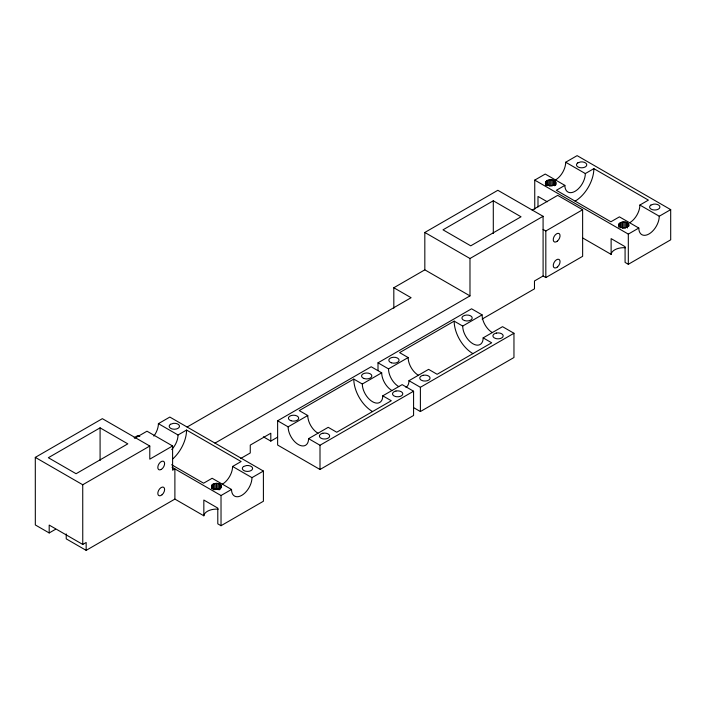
<?xml version="1.0" encoding="UTF-8"?>
<svg xmlns="http://www.w3.org/2000/svg" width="706" height="706" viewBox="0 0 706 706"><rect width="100%" height="100%" fill="white"/><g stroke="black" fill="none" stroke-linecap="round" stroke-linejoin="round"><path stroke-width="1.06" d="M66.232 533.93L66.232 538.863L86.158 550.362L174.894 499.089L174.885 468.899L172.608 470.214L172.599 445.963L146.989 431.207L134.634 438.347M317.982 433.228A14.464 8.348 60 0 1 307.754 415.507L299.229 410.592L353.785 379.096L362.31 384.011A14.464 8.348 60 0 0 372.539 401.732A14.464 8.348 60 0 0 382.767 395.828L402.155 384.629L413.575 391.23L413.575 415.481L320.003 469.499L277.626 445.036L277.626 420.785L371.197 366.758L381.69 372.821A14.464 8.348 60 0 0 391.918 390.533M418.376 375.265A14.464 8.348 60 0 1 408.147 357.554L399.622 352.629L454.17 321.133L462.695 326.057A14.464 8.348 60 0 0 472.923 343.769A14.464 8.348 60 0 0 483.151 337.865L502.54 326.675L513.959 333.267L513.959 357.518L420.388 411.545L413.795 407.733M174.894 499.089L203.84 515.795L204.105 514.603A12.858 7.422 0 0 1 218.207 509.167M211.553 485.56C211.2 490.211 219.442 490.423 221.481 487.096C221.834 482.454 213.591 482.233 211.553 485.56L211.553 488.658M545.535 184.778C543.805 178.009 557.555 178.009 555.825 184.778M555.825 182.713C554.616 186.781 546.744 186.79 545.535 182.722M582.635 237.931L611.122 254.372L611.396 253.18A12.858 7.422 0 0 1 625.498 247.735M618.835 224.146C618.482 228.788 626.734 229.009 628.772 225.673C629.125 221.031 620.874 220.81 618.835 224.146L618.835 227.235M172.599 445.963L149.796 459.156L149.787 446.033L102.352 418.667L35.3 457.382L35.326 524.955L49.191 532.951L55.421 529.35M543.082 216.301L469.984 258.511L469.984 295.885L424.835 269.833L424.818 232.459L497.836 190.293L543.082 216.301L543.108 275.993L545.835 277.564L582.644 256.313L582.626 209.744L557.696 195.359L532.156 210.106M100.084 427.845L48.352 457.717L76.08 473.726L127.812 443.853L100.084 427.845L100.093 460.541M493.291 200.786L443.006 229.829L470.734 245.829L521.028 216.786L493.291 200.786L493.309 233.483M534.751 209.223L534.742 180.109L545.235 174.047L564.871 185.378A14.464 8.357 -60 0 0 575.099 191.282A14.464 8.357 -60 0 0 585.327 173.561L593.852 168.646L648.399 200.116L639.883 205.04A14.464 8.357 -60 0 1 629.655 222.761M555.472 179.959A14.464 8.357 -60 0 0 565.691 162.239L577.12 155.638L670.691 209.629L670.7 239.819L628.322 264.291L625.084 262.42L625.075 246.676L611.122 238.619L611.122 254.372M564.871 185.378L556.346 190.302L610.902 221.772L619.418 216.857L638.806 228.038A14.464 8.357 -60 0 0 649.043 233.942A14.464 8.357 -60 0 0 659.263 216.23L670.691 209.629M134.131 437.676L137.952 435.47L139.823 436.546M153.864 436.105A14.464 8.357 -60 0 0 158.409 423.662L169.828 417.061L263.4 471.052L263.409 501.242L221.031 525.714L217.801 523.852L217.792 508.091L203.831 500.042L203.84 515.795M393.824 308.231L393.816 287.748L424.835 269.833M35.3 457.382L82.734 484.757L149.787 446.033M187.108 427.033L411.095 297.711L393.816 287.748M171.726 449.545A14.464 8.357 -60 0 0 178.036 434.984L186.56 430.06L241.117 461.539L232.592 466.463A14.464 8.357 -60 0 1 222.364 484.175M543.09 229.424L545.817 231.003L582.626 209.744M214.995 443.121L469.984 295.885M378.01 370.544L378.01 362.822L471.582 308.796L482.083 314.858A14.464 8.348 60 0 0 492.311 332.579M543.108 275.993L534.477 280.97L534.486 288.842L482.127 319.077M49.191 532.951L49.191 525.079L82.761 544.45L86.158 542.482L86.158 550.362M277.626 420.785L288.119 426.848L307.754 415.507M362.31 384.011L381.69 372.821M378.01 362.822L388.512 368.885L408.147 357.554M462.695 326.057L482.083 314.858M534.742 180.109L628.314 234.101L638.806 228.038M263.373 436.811L270.804 441.1L277.467 437.252M240.728 458.468L250.259 452.97L250.259 445.098L270.804 433.228L270.804 441.1M288.119 426.848A14.464 8.348 60 0 0 298.347 444.559A14.464 8.348 60 0 0 308.575 438.655L328.211 427.324L336.736 432.24L391.292 400.743L382.767 395.828M405.976 387.32A14.464 8.348 60 0 0 408.968 380.693L428.604 369.362L437.129 374.286L491.676 342.789L483.151 337.865M172.035 467.257L221.022 495.524L231.524 489.461A14.464 8.357 -60 0 0 241.752 495.365A14.464 8.357 -60 0 0 251.98 477.644L263.4 471.052M308.575 438.655L320.003 445.248L413.575 391.23M408.968 380.693L420.388 387.294L513.959 333.267M565.691 162.239L585.327 173.561M639.883 205.04L659.263 216.221M547.3 201.792L537.99 196.427L537.998 206.929M424.818 232.459L469.984 258.511M158.409 423.662L178.036 434.984M232.592 466.463L251.98 477.644M231.524 489.461L212.135 478.271L203.61 483.195L171.629 464.742M628.772 224.137L628.772 226.202M628.261 223.423L628.261 226.52M628.314 234.101L628.322 264.291M627.44 222.814L627.44 227.967M626.372 222.337L626.381 227.491M625.137 222.046L625.137 228.232M623.804 221.94L623.804 228.126M622.471 222.046L622.48 228.232M621.236 222.337L621.236 227.5M620.168 222.814L620.168 227.967M619.347 223.423L619.347 226.52M555.648 181.945L555.648 185.043M555.128 181.23L555.137 185.36M554.316 180.621L554.316 185.775M553.248 180.145L553.248 185.299M552.013 179.853L552.013 186.04M550.68 179.748L550.68 185.934M549.347 179.853L549.347 186.04M548.103 180.145L548.112 185.307M547.044 180.621L547.044 185.775M546.223 181.23L546.223 185.36M545.712 181.954L545.712 185.043M545.817 231.003L545.835 277.564M221.481 485.56L221.49 487.625M220.969 484.845L220.969 487.934M221.022 495.524L221.031 525.714M220.157 484.228L220.157 489.39M219.089 483.76L219.089 489.946M217.845 483.46L217.854 489.646M216.521 483.363L216.521 489.549M215.189 483.46L215.189 489.646M213.944 483.76L213.944 489.946M212.877 484.228L212.885 489.39M212.065 484.845L212.065 487.943M82.734 484.757L82.761 544.45M420.388 387.294L420.388 411.545M320.003 445.248L320.003 469.499M593.852 168.646A26.519 15.32 -60 0 1 575.108 201.131M186.56 430.06A26.519 15.32 -60 0 1 172.67 459.006M398.74 386.606A14.464 8.348 60 0 1 388.512 368.885M472.923 353.618A26.519 15.311 60 0 1 454.17 321.133M372.539 411.572A26.519 15.311 60 0 1 353.785 379.096M170.473 424.297L170.067 424.615A5.145 2.965 0 0 0 171.487 428.727L172.696 429.071A5.145 2.965 0 0 0 179.483 426.45A5.145 2.965 0 0 0 173.341 423.353L170.473 424.297M577.764 162.883L577.358 163.192A5.145 2.965 0 0 0 578.779 167.313L579.979 167.657A5.145 2.965 0 0 0 586.765 165.036A5.145 2.965 0 0 0 580.632 161.93L577.764 162.883M243.605 466.49L243.199 466.807A5.145 2.965 0 0 0 244.62 470.92L245.82 471.264A5.145 2.965 0 0 0 252.607 468.643A5.145 2.965 0 0 0 246.465 465.545L243.605 466.49M650.888 205.075L650.482 205.384A5.145 2.965 0 0 0 651.903 209.505L653.112 209.85A5.145 2.965 0 0 0 659.898 207.229A5.145 2.965 0 0 0 653.756 204.122L650.888 205.075M496.389 333.055L495.18 333.4A5.145 2.965 0 0 0 495.762 338.527L497.033 338.783A5.145 2.965 0 0 0 503.166 335.677A5.145 2.965 0 0 0 496.389 333.055M423.256 375.274L422.056 375.618A5.145 2.965 0 0 0 422.629 380.755L423.9 381.002A5.145 2.965 0 0 0 430.042 377.895A5.145 2.965 0 0 0 423.256 375.274M395.995 391.018L394.786 391.362A5.145 2.965 0 0 0 395.369 396.49L396.64 396.737A5.145 2.965 0 0 0 402.782 393.63A5.145 2.965 0 0 0 395.995 391.018M322.871 433.237L321.662 433.581A5.145 2.965 0 0 0 322.245 438.708L323.516 438.955A5.145 2.965 0 0 0 329.649 435.858A5.145 2.965 0 0 0 322.871 433.237M162.098 494.729A4.818 2.789 -60 0 0 163.624 487.264A4.818 2.789 -60 0 0 157.923 492.32A4.818 2.789 -60 0 0 162.098 494.729M557.361 241.143A4.818 2.789 -60 0 0 559.17 233.607A4.818 2.789 -60 0 0 553.398 238.363A4.818 2.789 -60 0 0 557.361 241.143M557.537 266.903A4.818 2.789 -60 0 0 559.064 259.437A4.818 2.789 -60 0 0 553.354 264.494A4.818 2.789 -60 0 0 557.537 266.903M161.268 469.428A4.818 2.789 -60 0 0 164.127 461.812A4.818 2.789 -60 0 0 158.223 465.342A4.818 2.789 -60 0 0 161.268 469.428M464.504 320.568A5.145 2.965 0 0 0 472.226 317.991A5.145 2.965 0 0 0 464.504 315.423A5.145 2.965 0 0 0 464.504 320.568M391.38 362.787A5.145 2.965 0 0 0 399.093 360.219A5.145 2.965 0 0 0 391.38 357.642A5.145 2.965 0 0 0 391.38 362.787M364.12 378.531A5.145 2.965 0 0 0 371.833 375.954A5.145 2.965 0 0 0 364.12 373.386A5.145 2.965 0 0 0 364.12 378.531M290.987 420.75A5.145 2.965 0 0 0 298.709 418.173A5.145 2.965 0 0 0 290.987 415.605A5.145 2.965 0 0 0 290.987 420.75"/></g></svg>
